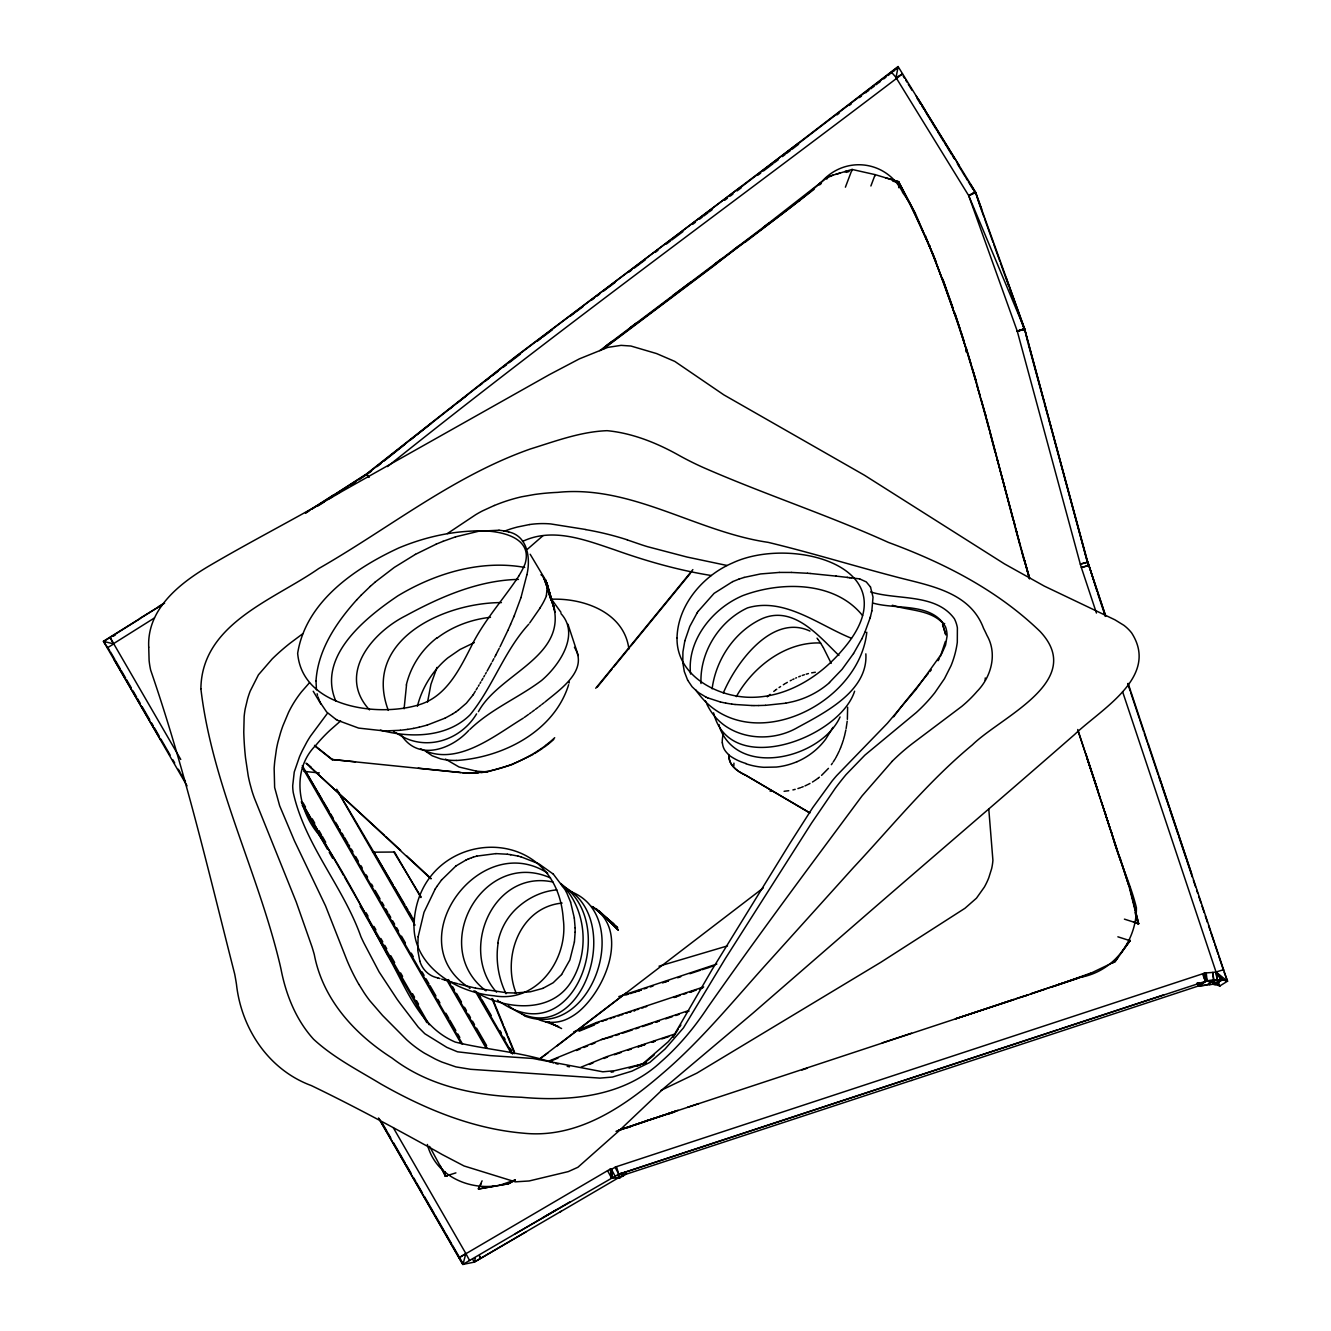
<?xml version="1.0" encoding="UTF-8"?>
<svg xmlns="http://www.w3.org/2000/svg" width="1331" height="1331" viewBox="0 0 1331 1331"><rect width="100%" height="100%" fill="white"/><g stroke="black" fill="none" stroke-linecap="round" stroke-linejoin="round"><path stroke-width="1.5" d="M575.142 932.166L575.108 927.857M866.797 632.208C858.994 706.511 743.996 760.716 695.714 689.857M733.814 765.941L733.947 763.145M852.09 170.618L852.106 169.453L875.166 174.644L898.608 181.715L915.246 213.093L936.358 262.357M911.585 1080.406L626.152 1174.208L619.88 1177.769L611.345 1177.619L611.445 1169.333L615.737 1166.904L1203.324 973.577L1205.32 981.33L1198.199 986.105L1197.185 983.343M560.301 1211.842L618.998 1177.486L619.031 1174.441M619.647 1174.624L619.996 1177.769L611.345 1177.619L611.445 1169.333L610.363 1169.034L459.095 1257.712L465.867 1253.536L393.277 1127.64M575.142 932.149L574.41 941.999M316.013 680.856L316.445 689.774M875.133 175.792L875.166 174.627L870.89 185.991M985.206 680.274L985.273 677.961M741.683 186.656L898.092 66.55L895.846 69.528M316.013 680.856C317.976 649.678 336.46 622.359 356.775 599.782M974.774 377.987L966.456 349.986C947.905 292.753 928.506 235.288 898.558 182.829L898.608 181.681L885.414 177.722M965.907 351.75L966.14 347.641L975.823 379.984M915.162 214.191L898.608 181.715L898.741 187.688M847.365 719.339L847.631 707.21M929.837 246.684L929.936 245.636M427.567 702.053L430.928 684.35L437.001 667.413M847.198 721.186L846.117 728.589M418.117 936.791L417.768 950.267L419.797 961.032M712.118 688.809C715.945 659.178 735.061 630.844 762.563 618.449C793.825 605.405 818.898 636.151 838.913 655.468M418.134 936.791L423.99 912.334L435.17 889.075M942.647 280.126L925.344 235.537M574.393 941.999L569.851 959.967L561.615 974.525M978.485 201.796L975.606 192.246L927.757 114.649M498.127 943.113C495.448 960.25 498.46 978.152 506.013 993.741M954.71 314.016L942.781 279.244M526.893 574.726C530.753 558.654 527.841 535.96 508.592 531.901M526.893 574.726L520.97 597.602M854.602 691.205C839.695 737.823 730.004 779.151 713.566 712.817M871.838 610.912L873.02 597.137L870.491 586.988M965.973 348.373L954.859 313.218M845.851 729.97L844.619 735.427M871.838 610.896L870.457 616.702M569.269 681.954L569.036 683.069M945.376 641.475L940.268 656.732M406.521 684.949L404.092 708.774M684.833 640.843L682.919 651.94L682.786 662.489M417.402 706.279C421.711 688.976 431.211 673.004 444.321 660.925A81.64 78.862 -39.9 0 1 447.765 657.93L459.96 649.511L474.285 642.574M684.833 640.86L689.791 626.435L697.061 612.992M568.636 684.716C554.062 731.601 502.669 757.605 456.3 760.5M475.35 1258.144L474.302 1262.121L462.955 1264.417L379.285 1118.972M844.503 735.893L843.505 739.487M970.399 184.127L975.59 192.612L1024.587 328.674L1027.748 342.167M462.955 1264.417L465.867 1253.536L469.577 1260.54M870.457 616.702L870.091 617.983M870.091 617.967L864.851 632.341M843.222 740.385L842.207 743.497M546.359 595.556L547.457 585.191L542.632 576.207M520.97 597.602L514.415 615.321M841.891 744.378L840.726 747.44M723.315 693.002C736.043 662.572 772.296 613.258 809.98 631.094M845.401 187.189L852.106 169.453L835.885 174.294M840.077 716.943C821.31 758.254 738.622 778.718 719.655 727.541M514.415 615.305L513.783 616.835M840.56 747.872L839.645 750.035M513.783 616.835L510.555 624.422M1029.395 578.802L1024.437 560.318L1029.662 578.236M864.851 632.325L861.756 638.98M510.555 624.422L507.86 630.461M839.279 750.9L837.033 755.526M507.86 630.461L499.974 646.883M482.088 1180.83L478.262 1188.982L481.09 1183.891M861.756 638.98L853.537 653.554M832.873 727.408L832.441 728.273M1128.971 941.915L1129.503 940.851M1129.57 941.25L1130.102 940.202M499.225 648.347L495.814 655.002M736.326 696.629C752.83 666.964 785.54 641.592 820.611 642.989M495.798 655.002L494.65 657.198M832.208 728.723L825.669 739.187A70.859 69.395 -17.2 0 1 824.139 741.134L823.523 741.916A69.295 67.864 -17.1 0 1 797.053 761.698M493.868 658.662L492.304 661.607M1087.86 563.728L1024.587 328.674M491.505 663.071L487.096 671.09M836.583 756.357L835.685 757.988M1096.894 591.047L1087.826 561.915M475.3 691.255L473.237 694.699M486.264 672.538L485.449 674.002M484.617 675.433L483.802 676.897M482.953 678.328L481.706 680.507M480.857 681.938L480.025 683.385M835.202 758.803L833.223 761.981M479.16 684.816L478.311 686.264M477.463 687.678L476.165 689.841M678.261 1029.029L673.153 1037.282M540.22 607.818L529.705 622.941M518.84 576.007C503.168 599.749 483.619 620.945 471.107 646.716C459.262 669.876 446.035 696.745 419.032 704.765C377.255 717.609 302.237 707.077 297.662 653.321C305.781 601.778 354.728 568.304 398.934 547.89C422.21 538.157 447.149 532.117 472.389 531.052C493.036 529.422 534.014 534.197 525.063 563.845A72.323 68.896 -32.8 0 1 518.757 575.957M435.17 889.091L436.834 886.496M853.52 653.538L842.09 669.327L829.463 682.47M697.061 612.992L698.159 611.312M473.237 694.699L466.382 703.184L458.097 710.321M679.575 1027L680.906 1025.003M436.834 886.496L441.509 880.024M698.176 611.328L714.082 593.36L732.732 581.58M832.441 763.162L831.359 764.676M1115.245 961.265L1117.724 957.721M1121.65 952.231L1123.264 949.901M1124.396 948.354L1130.069 940.701L1114.879 961.964L1111.452 963.278M893.667 716.793L900.621 707.543A336.477 325.879 31.6 0 1 904.93 702.103L923.847 678.793A325.38 314.748 29.2 0 1 928.289 673.436M528.773 624.189C504.133 651.075 492.919 686.796 470.142 714.764C446.917 737.84 410.148 738.156 380.35 730.137M441.509 880.024L455.967 865.949M327.11 713.732L310.472 736.159A117.843 113.335 -47.6 0 0 306.829 742.099L302.486 750.318A162.232 156.625 -48.2 0 0 299.542 756.657L294.251 771.997L292.704 785.706A50.462 48.232 -47.9 0 0 293.236 792.511C304.899 845.118 343.132 886.413 360.967 936.824A326.91 320.871 -36.9 0 0 363.945 943.113L379.102 971.913L397.054 999.182A253.905 248.764 -46.7 0 0 401.197 1004.805L418.3 1027.199L424.839 1033.754L446.8 1047.347L457.498 1051.806L490.29 1055.599L532.799 1058.461L602.827 1071.804L614.639 1070.706L642.59 1063.968L668.195 1041.774L674.384 1034.52L712.035 969.683L789.749 843.604L812.675 807.717L832.091 781.031A185.109 182.347 28.3 0 1 836.65 775.64L887.378 723.299L916.044 689.375L941.816 653.504L945.559 645.102L947.073 636.085A28.134 27.352 -1.7 0 0 945.576 626.968C931.983 602.361 897.144 609.748 873.519 603.242M561.615 974.542L553.18 982.744L542.898 988.351M595.722 688.26L692.869 569.601M597.336 687.046L612.31 668.711M613.558 667.197L629.663 647.482M630.894 645.968L690.506 573.195M478.428 711.652C499.241 673.236 568.154 656.849 553.064 604.207L543.647 577.288L553.879 606.836L545.377 579.667L554.545 609.515L546.675 582.329L555.027 612.227M476.581 713.865C460.376 740.901 424.656 752.032 397.67 733.78M929.787 671.673L931.284 669.892M828.448 768.37L821.543 775.391M1127.44 943.596L1129.886 940.917M356.775 599.799L361.35 594.99M309.491 682.72L301.471 691.887A106.696 102.254 -45.6 0 0 288.528 712.418L282.887 725.844A168.139 162.016 -45.6 0 0 280.558 732.732L277.946 742.066A126.528 121.47 -45.9 0 0 276.449 749.137L274.768 761.082A204.392 197.57 -44.4 0 0 274.153 768.303L274.635 787.47L279.66 805.804L294.467 840.893L325.529 905.879L346.958 960.283A217.485 212.128 -51 0 0 358.871 984.424M892.086 761.415L862.022 795.955L807.135 869.908C773.461 915.495 740.053 961.265 707.543 1007.683C694.25 1027.831 678.893 1046.183 660.708 1062.088C623.39 1096.777 569.934 1101.669 521.419 1097.26C475.866 1095.696 428.948 1086.479 392.079 1058.078C354.595 1034.12 322.834 999.514 314.282 954.527A342.117 317.294 -60.6 0 0 312.003 946.857L296.214 901.952L254.421 798.217A142.267 136.311 -44.9 0 1 251.942 790.897L249.895 783.427A168.638 161.883 -43.9 0 1 248.215 775.857L245.536 757.938A322.202 312.585 -36.4 0 1 243.773 732.117L244.155 716.577A88.428 84.252 -44.8 0 1 245.203 708.857L247.633 698.692A104.617 99.825 -44.6 0 1 250.145 691.222L258.43 674.834L272.239 658.878A215.822 207.786 -48.1 0 1 290.091 643.206L302.753 633.739M361.35 594.99L370.301 586.372M370.317 586.372L375.275 581.996M527.592 549.087L543.015 535.678M767.288 696.812L770.117 694.366M375.275 581.98L394.342 567.372L415.455 554.345M340.636 720.92L330.238 730.054A150.636 145.295 -50 0 0 315.963 745.144C291.223 769.701 297.595 809.398 318.442 834.138C344.646 872.271 365.06 913.898 387.055 954.493C405.972 986.254 418.466 1026.5 455.285 1042.073C487.762 1050.092 521.719 1051.972 553.546 1062.87M469.86 729.471C490.906 709.09 518.358 697.91 541.517 680.524C559.153 665.567 580.366 634.538 560.933 613.574M468.811 730.336C451.691 749.237 418.6 761.482 401.579 735.444M763.445 227.252L828.531 176.491L840.31 172.98M826.717 177.955L832.94 175.176M826.734 179.103L828.531 176.491M312.286 508.891L366.474 473.952L515.746 356.458L741.201 186.606M359.021 479.776L371.499 471.141M819.497 183.778L821.31 182.33M814.106 189.301L745.377 242.059M819.513 184.942L821.327 183.478M377.122 466.615L381.298 463.255M387.521 466.565C555.909 331.502 730.852 204.591 902.451 73.937L896.029 77.581L968.718 195.657L1024.454 328.724L1017.25 331.136L1080.273 564.028L1087.76 562.148L1105.645 616.203M384.077 461.008L404.657 444.554M410.364 439.995L415.239 436.119M416.869 434.821L431.46 423.258M819.38 777.188L818.266 778.069M449.329 409.183L452.607 406.621M544.978 702.019C560.401 689.175 588.801 670.258 574.443 647.315M642.873 1064.268L654.153 1055.017M457.515 402.777L465.734 396.339M543.98 702.785L542 704.332M479.609 385.541L482.404 383.378M485.233 381.182L489.475 377.904M891.404 72.14L898.109 66.949L896.029 77.414L891.404 72.14L799.498 142.766M492.32 375.708L498.044 371.282M859.46 97.596L861.506 96.032M865.649 92.837L866.714 92.022M867.762 91.207L868.827 90.392M870.94 88.761L871.988 87.946M873.053 87.131L874.101 86.315M876.214 84.685L877.279 83.87M878.327 83.054L880.44 81.424M883.751 78.878L885.947 77.181M888.143 75.484L889.241 74.636M890.356 73.787L892.552 72.074M893.65 71.225L894.748 70.377M503.634 366.957L506.429 364.827M509.207 362.681L520.338 354.146M837.016 114.849L839.062 113.285M849.261 105.448L851.308 103.885M541.002 705.114L538.988 706.645M773.76 691.438L775.241 690.307M556.724 1046.166L763.195 888.027M798.567 143.066L516.295 356.458L366.691 474.202L333.665 495.215M798.6 144.264L791.862 149.405M625.62 993.242L538.922 1059.493L548.056 1052.788M537.059 341.385L541.235 338.207M542.632 337.142L552.382 329.739M774.326 162.731L778.385 159.653M782.428 156.576L785.124 154.529M786.471 153.498L790.514 150.42M757.905 175.176L760.683 173.08M763.462 170.984L772.978 163.763M599.782 350.635L721.119 259.229M769.484 222.676L733.231 250.095M537.99 707.41L535.478 709.307M570.5 316.029L574.659 312.885M576.057 311.837L583.011 306.596M737.091 190.899L741.267 187.754M739.271 245.52L715.046 263.804M605.888 346.01L611.961 341.418M603.076 349.238L715.146 264.869C750.019 236.469 787.985 211.812 821.593 181.914C844.886 155.328 886.612 160.252 902.684 192.346M437.217 637.998C452.607 626.335 471.34 619.397 490.49 617.301M591.347 300.324L594.125 298.227M596.904 296.131L599.682 294.051M709.29 211.845L712.068 209.749M724.596 200.332L727.375 198.236M730.153 196.139L732.932 194.043M672.654 295.665L690.822 282.006M630.195 327.659L636.268 323.084M602.577 349.171L744.611 242.259M608.001 287.795L614.955 282.571M628.814 272.173L631.593 270.093M634.371 268.013L645.485 259.678M655.201 252.408L657.98 250.328M666.299 244.089L670.458 240.978M671.839 239.946L682.919 231.627M692.619 224.357L695.381 222.294M603.841 290.923L606.62 288.827M699.54 219.166L702.319 217.086M703.716 216.038L707.892 212.893M545.66 745.51C523.749 761.565 497.162 772.546 469.776 773.111M544.529 746.957L546.109 745.776A97.379 95.765 -49 0 0 553.763 739.404M817.9 778.352L814.822 780.515M534.463 710.055L531.934 711.935M775.624 690.024L776.755 689.192M530.919 712.684L529.389 713.799M458.097 710.321L456.034 711.769M528.374 714.531L524.264 717.459M455.967 865.949L465.95 860.059M523.233 718.191C493.718 736.176 455.984 767.771 420.513 748.688M542.915 748.122L534.596 753.562M779.051 687.578L780.598 686.53M456.051 711.769L452.507 714.065M447.349 533.581L475.649 514.731A112.553 108.244 -32.3 0 1 482.488 510.904L494.35 505.464M1197.334 982.777L1198.199 986.105L1207.101 980.797L1213.573 980.315L1212.707 972.429L1204.655 973.028L1206.951 980.315M1122.582 691.654L1216.035 971.996L1220.743 979.466L1213.939 980.298L1206.585 985.09L1213.34 984.208M305.415 512.901L333.416 494.999M305.697 513.101L308.992 511.004M814.04 781.031L812.442 782.029M317.843 506.046L324.415 501.837M329.356 498.692L332.634 496.579M335.928 494.483L339.222 492.387M1211.476 981.563L1213.223 984.275L1220.743 979.466M344.18 489.226L347.474 487.129M350.768 485.033L355.71 481.889M1212.042 981.712L1214.122 984.524L1222.607 979.649L1216.035 971.996L1212.707 972.429L1213.939 980.298M615.072 1167.287L618.782 1174.258L1057.862 1029.745M1222.607 979.649L1214.122 984.524M158.505 606.637L162.598 604.058M164.611 603.159L140.121 618.233M158.422 607.069L103.419 641.276L160.618 739.803M159.587 607.086L161.633 605.788M139.855 618.799L103.718 641.475L104.866 643.455M154.446 617.95L113.501 643.688L110.09 637.499L180.75 759.452M113.218 636.268L115.381 634.904M611.578 1177.403L612.593 1177.702L515.297 1233.77M783.343 684.766L784.541 684.018M1214.155 981.513L1219.762 986.005L1227.448 981.23L1159.234 777.088M107.395 647.798L113.817 643.888L103.718 641.475M452.523 714.065L445.153 718.108M785.34 683.535L787.353 682.37M569.685 1202.009L462.772 1264.45L378.52 1117.973M542.998 1217.549L556.657 1209.563M474.135 1262.154L561.233 1211.227M526.128 1231.824L474.302 1262.121L472.888 1259.658M532.866 754.577L511.52 764.809L488.843 771.414M612.243 1177.918L618.998 1174.058M415.455 554.345L436.219 544.146M515.064 1180.048L508.276 1183.758L478.694 1188.966L508.692 1183.741L515.363 1180.048M809.997 783.443L807.917 784.525M790.231 680.79L791.479 680.141M616.469 1166.655L618.782 1174.258L1207.217 980.731L1206.269 981.23L1205.32 981.33L1203.657 973.543L1204.655 973.028L1207.101 980.797L1206.235 972.911M1197.85 982.727L1199.115 985.988L1206.701 985.007M1199.115 985.988L1206.235 985.106M792.727 679.509L793.991 678.91M445.153 718.108L427.218 725.079M522.467 541.467C552.631 527.026 585.274 539.953 614.623 549.803C646.117 561.05 678.278 570.25 711.353 575.524M1119.837 857.014L1129.104 886.429L1087.194 758.886M807.068 784.941L804.939 785.939M1090.571 973.177L1052.472 986.72M465.95 860.059L467.614 859.31M660.808 1090.488L696.895 1073.119L880.656 962.396L964.975 908.274L976.472 898.175L984.341 887.095A76.532 75.95 34.5 0 0 988.767 877.811L991.628 868.677A56.501 55.985 35.3 0 0 992.909 860.308L988.75 808.666M795.688 678.111L796.537 677.729M975.59 192.612L968.718 195.69L1017.25 331.136L1024.62 329.273L1087.76 562.148L1080.339 564.228L1081.321 567.472L1088.741 565.392L1081.388 567.672L1096.445 613.042M514.931 1179.998L500.107 1185.156M732.749 581.597L738.988 579.085M945.609 634.405L942.614 624.405L944.677 623.507M436.202 544.146L443.073 541.318M467.614 859.31L469.294 858.595M797.036 761.681L796.121 762.064A70.526 69.062 -17.1 0 1 776.339 767.055L763.911 767.305A70.992 69.511 -17.1 0 1 758.47 766.739L757.489 766.589A70.659 69.195 -17.1 0 1 746.891 764.077L745.942 763.761M617.451 1130.801L624.672 1128.239M573.711 1031.858L596.371 1022.591L703.666 986.937M578.436 1030.71L598.867 1022.474M579.384 1031.109L594.408 1024.953M549.553 1060.807L601.496 1039.561L688.393 1010.662M550.585 1061.123L557.988 1058.095M576.489 1050.525L580.183 1049.011M583.876 1047.497L587.587 1045.983M591.28 1044.486L594.99 1042.972M581.165 1067.129L606.67 1056.698L674.834 1034.004M589.383 1064.451L593.01 1062.97M603.908 1058.511L607.552 1057.014L606.67 1056.698M798.7 676.83L800.43 676.131M803.209 786.671L801.462 787.353M469.294 858.595L471.573 857.73M443.073 541.318L455.501 536.875M542.898 988.367L530.47 991.761L515.247 992.993M503.9 531.302L510.688 528.939A145.245 140.371 -34.2 0 1 517.626 526.976L529.389 524.564M616.02 1131.367L675.649 1111.252M802.194 675.483L804.406 674.734M471.573 857.73L473.304 857.147M800.58 787.669L797.901 788.568M738.988 579.101L744.096 577.438M1080.972 977.204C1113.881 971.197 1136.741 940.551 1136.391 907.709C1130.102 881.671 1117.541 857.347 1111.219 831.143M1057.962 984.873L1087.194 974.974L1114.945 961.631M1020.86 329.922L1021.759 329.622M1022.657 329.323L1023.556 329.023M643.156 1121.85L644.071 1121.551M644.986 1121.234L646.799 1120.818M639.179 1123.248L642.207 1122.366M645.884 1121.135L618.965 1130.036L639.462 1123.297M627.334 1127.756L630.961 1126.542M1061.506 983.476L1031.658 993.641M1056.132 985.506L1085.264 975.723M633.772 1125.194L646.517 1120.935M1039.561 990.83L1043.221 989.598M1054.302 986.105L1056.897 985.306M618.815 996.586L716.843 964.043M625.753 995.022L628.798 994.007M630.528 993.592L634.904 991.961M644.054 988.916L647.116 987.901M634.072 992.41L641.176 990.048M602.061 1021.409L603.658 1020.877M605.239 1020.345L606.836 1019.812M610.031 1018.747L611.628 1018.215M613.225 1017.683L614.822 1017.15M618.017 1016.085L619.597 1015.553M621.194 1015.021L622.792 1014.488M625.986 1013.423L627.583 1012.891M637.15 1009.697L638.747 1009.164M641.941 1008.083L643.538 1007.567M645.136 1007.018L646.733 1006.502M612.376 1036.599L601.496 1039.561M615.704 1035.485L619.031 1034.387M622.359 1033.272L632.358 1029.944M635.686 1028.83L639.03 1027.715M642.357 1026.617L652.356 1023.273M614.34 1054.751L621.128 1052.488M627.933 1050.209L631.327 1049.094M629.114 1068.227L646.334 1062.487M636.8 1066.231L640.244 1065.099M646.833 1120.619L647.748 1120.303M646.533 1120.769L647.715 1120.519M650.144 1119.72L664.718 1114.879M1024.071 996.17L1028.497 994.773M1030.427 993.874L1037.747 991.445M1043.437 989.598L1052.605 986.537M1026.867 995.272L1045.151 989.166M1050.641 987.336L1054.152 986.221M650.327 986.986L653.222 985.872M662.522 982.943L668.495 980.814L665.433 981.812M677.662 977.769L680.723 976.771M689.891 973.726L700.588 970.183M702.119 969.683L709.124 967.504M709.756 967.155L712.817 966.14M680.291 995.372L673.902 997.485L677.096 996.437M683.485 994.324L686.68 993.259M696.279 990.081L689.874 992.194L693.085 991.146M699.474 989.033L702.668 987.968M665.683 1018.847L672.355 1016.634M675.699 1015.536L679.026 1014.422M661.923 1038.895L668.728 1036.633M648.646 1120.203L656 1117.774M659.677 1116.559L1023.922 996.287M687.511 1107.309L698.808 1103.565M955.542 1018.731L1014.155 999.331M1025.136 995.704L1015.803 998.732M1077.195 978.485L1058.195 984.707M667.264 1114.43L674.534 1112.017M955.508 1018.88L1014.056 999.514M1020.278 997.418L1026.667 995.388M1025.036 995.887L1027.582 995.072M685.698 1012.226L689.042 1011.111M666.764 1114.064L670.458 1112.849M670.724 1112.699L678.078 1110.27M882.253 1042.872L911.519 1033.205M1001.311 1003.674L1012.691 999.93M646.001 1120.918L676.198 1111.052M801.894 1069.991L807.351 1068.177M1059.726 1029.129L1163.843 994.856M911.352 1080.506L1198.299 986.021M1129.437 886.263L1138.704 923.664L1133.596 922.267M473.287 857.147L476.781 856.099M455.485 536.875L478.644 531.252L499.025 530.237M429.58 1146.39L445.652 1176.072L442.574 1169.982M445.053 1176.255L455.917 1172.877M1224.137 972.262L1227.581 981.163L1222.274 979.616L1227.448 981.23L1216.035 971.996L1217.2 979.899L1215.952 972.046L1223.588 969.683M844.736 171.666L846.2 171.217M846.2 172.381L849.145 171.499M727.541 945.875L659.028 966.19M427.234 725.079L419.165 727.208M1024.537 328.99L1017.25 331.136L1024.155 329.389M744.096 577.421L760.533 573.944L779.3 572.43M806.187 674.185L808.449 673.569M476.781 856.099L495.897 853.62M795.189 789.35L792.91 789.915M1023.705 329.506L1017.716 331.036M419.165 727.208L413.459 728.406M811.644 672.837L815.337 672.255M413.459 728.423L407.719 729.371M785.806 703.184L793.126 701.603A85.068 82.722 -15.5 0 0 829.562 682.587M487.878 771.597L481.09 772.662M611.179 1072.187L613.524 1071.771M785.806 703.184L765.525 705.33M788.751 790.714L784.092 791.296M562.098 903.083C519.656 907.126 501.637 957.638 516.245 993.508M407.719 729.371L400.315 730.286M496.08 1185.854C466.682 1189.881 435.054 1174.707 427.367 1144.46M400.315 730.286L384.626 730.969M478.178 772.962L463.887 772.862M556.824 889.907C542.998 890.988 529.854 897.077 519.34 905.978A61.143 59.729 -59.7 0 0 497.794 943.063M1206.784 980.764L1222.723 979.583M501.421 602.594C444.304 602.56 361.916 639.828 388.303 710.371M765.525 705.33L758.737 705.53M779.284 572.43L791.396 572.446M421.012 896.778L393.876 852.04M393.477 852.04L372.564 852.189M758.737 705.546L753.995 705.563M447.133 1176.238L445.785 1176.255L442.391 1169.4M550.685 599.266C583.144 597.702 624.272 612.193 628.881 648.996M618.782 1174.258L626.252 1174.208L625.553 1171.896M495.897 853.604L507.311 854.236M515.247 993.009L506.712 992.76M488.111 771.73L487.346 771.73A99.526 97.546 -48.8 0 1 476.149 771.098M753.995 705.563L751.948 705.53M384.642 730.969L358.621 728.09L337.425 720.271M751.965 705.546L735.061 704.498M469.377 773.328L462.905 772.762M791.396 572.43L807.518 573.278M518.425 579.401C478.461 580.216 440.345 596.887 405.739 615.737C372.064 632.624 336.776 674.318 369.486 709.872M506.712 992.76L475.516 988.134M807.518 573.262L810.196 573.478M810.196 573.478L836.317 576.14M499.025 530.237L503.85 530.836M771.88 791.28L770.017 791.08M319.357 772.928L303.984 771.381M315.48 746.508L331.818 759.469L355.46 761.814M331.818 759.469L460.576 772.612M418.184 768.17L458.646 772.279M463.504 772.995L458.995 772.23M851.075 577.854L849.045 577.621M851.075 577.837L859.643 578.885M849.71 577.687L847.032 577.388M835.652 576.057L847.697 577.454M735.061 704.498L731.701 704.082M507.311 854.236L510.888 854.718M475.949 771.065L459.062 767.005L445.486 759.103M731.701 704.082L725.711 703.117M510.272 854.618L517.959 856.066M567.056 890.306C635.752 911.103 593.543 1041.408 525.329 1016.218M870.607 591.962C898.109 600.331 935.743 593.227 954.377 618.732A32.726 31.811 -1.3 0 1 957.388 627.849L957.305 642.291A99.226 96.547 -7.4 0 1 951.049 665.65L944.478 678.677L934.778 692.785A165.327 160.402 -12.5 0 1 916.31 712.518L864.9 755.126L846 774.675A347.857 338.357 39.5 0 0 835.286 788.285L811.527 823.124L725.412 958.436L683.419 1027.931L665.101 1048.961L649.877 1062.371L631.842 1071.172L612.476 1077.045L599.998 1078.11L470.525 1069.292L455.901 1066.896L441.959 1062.071A161.583 157.125 -55.4 0 1 435.204 1059.01L424.389 1053.137A123.633 120.023 -58.5 0 1 406.77 1039.86L382.563 1015.47L369.768 1000.662A150.453 146.027 -54.9 0 1 364.078 992.71L358.904 984.408M585.873 529.522L550.701 523.932A91.54 88.096 -32.2 0 0 529.389 524.564M503.85 530.836L508.592 531.918M725.711 703.117L720.42 701.986M727.025 565.475L686.962 557.024L647.615 546.708A229.88 217.502 -16.3 0 1 640.81 544.545L627.317 539.92M537.408 1018.964C547.257 1023.905 559.319 1023.289 568.953 1018.115A55.686 54.321 -61.3 0 0 578.652 1011.726C605.904 988.866 630.145 929.703 591.713 906.378M567.189 1066.331L569.485 1066.83M475.516 988.151L459.079 984.108M892.352 605.239C909.472 610.912 930.951 609.482 943.662 624.089M524.713 567.422C480.957 559.536 435.42 573.212 397.952 595.789C365.409 617.717 316.845 656.582 335.778 700.988M517.942 856.066L520.854 856.798M859.643 578.885L866.298 581.93L870.491 587.004M720.437 702.003L707.659 697.843M520.854 856.781L538.689 863.719L553.297 874.101M457.914 983.792L453.838 982.661M555.809 1063.519L558.072 1064.135M1213.223 984.275L1215.752 984.591M452.69 982.345L451.508 981.995M305.93 763.195L384.642 835.452M450.36 981.679L448.614 981.163M447.466 980.831L445.153 980.132M892.702 181.066L898.558 182.829M445.17 980.132L441.692 979.084M508.991 1047.747L510.538 1048.795M552.947 882.02C493.235 869.11 458.463 949.702 496.546 992.177M439.979 978.551L437.666 977.836M437.683 977.836C429.048 976.239 422.16 969.367 419.781 961.032M1124.412 919.139L1138.704 923.664M1117.874 936.808L1130.069 940.701M1219.878 985.938L1215.037 984.458L1212.608 981.679M103.419 641.276L109.674 650.526M545.294 1021.659L558.038 1026.401M707.659 697.843L705.829 697.011M550.502 877.944C483.586 847.98 427.75 946.757 485.998 990.846M596.371 1022.591L597.27 1023.007M558.721 1026.867L548.771 1022.208L561.582 1028.547M705.846 697.011L697.843 692.203M397.071 733.448L395.856 732.765M337.442 720.287L336.044 719.472M476.199 992.327C505.148 1009.713 551.566 1014.255 571.498 981.263C589.949 951.299 586.405 908.408 560.9 883.501M562.397 886.163C629.447 918.124 578.453 1060.108 508.359 1005.637M739.237 771.631L740.003 772.113A52.208 51.976 -17.7 0 0 744.695 774.642L809.947 812.892M808.649 812.309L744.695 774.642M475.716 992.044L473.786 990.88M547.673 873.203C480.491 829.23 398.618 939.736 467.713 986.787M394.675 732.05L393.494 731.335M524.93 1015.986L523.349 1014.971M336.044 719.472L326.661 712.018L319.956 702.119M851.491 638.298C818.715 625.121 784.292 596.887 747.506 607.901C719.256 620.978 699.624 652.273 701.004 683.502M499.757 1001.594C574.044 1053.952 620.995 923.265 560.883 884.067M739.387 771.88L737.723 770.599M498.426 1000.712L497.544 1000.13M470.009 988.417L469.078 987.768M738.622 771.381L736.991 770.067M522.567 1014.438L521.436 1013.606M697.843 692.22L692.07 686.729L687.645 680.174M736.276 769.501L737.141 770.316M314.515 745.343L332.65 759.735M613.741 923.731L593.277 907.143L617.534 927.674M736.426 769.751L734.263 767.721M540.968 574.709L542.1 575.691M306.796 763.462L311.071 767.105M617.534 927.474L596.288 908.907L617.601 928.572M735.744 769.185L733.631 767.089M425.853 751.416L432.242 755.808L440.628 758.87A65.136 62.657 -40.1 0 0 456.3 760.417M728.639 754.561L727.924 753.895A20.398 20.048 -22.1 0 1 724.28 749.303L723.864 748.421A15.706 15.423 -22.8 0 1 723.149 746.608L722.883 745.659A17.22 16.92 -22.6 0 1 722.517 743.746L722.417 742.781M310.206 766.856L430.628 878.61M386.106 836.8L400.631 850.293M406.454 855.7L431.277 878.726M616.552 927.408L599.1 910.97L617.933 929.887M553.297 874.101L565.575 890.389M601.645 913.365L618.333 930.219M733.032 766.423L733.797 767.338M732.416 765.674L733.198 766.689M817.034 638.165L817.949 639.346M368.853 477.014L366.691 474.202L368.487 477.263M731.85 764.926L732.566 765.941M818.249 639.745L820.528 643.023M1216.035 971.996L1221.658 979.732M550.036 597.186L560.983 612.36M731.335 764.16L732 765.175M820.794 643.455L823.14 647.282M918.54 99.343L921.285 103.735M898.092 66.55L918.989 100.474M919.904 101.938L921.435 104.367M916.26 96.082L917.774 98.527M919.072 101.555L919.987 103.019M920.303 103.502L921.734 104.85M903.15 76L904.415 78.047M905.696 80.093L906.977 82.139M908.241 84.186L912.068 90.325M917.192 98.527L918.473 100.574M921.584 104.234L922.034 105.349M922.2 105.199L922.649 106.314M921.817 105.948L922.433 106.929M922.499 105.698L923.248 107.295M923.032 107.911L923.947 109.375M545.876 580.549L530.171 554.245M923.415 107.162L923.847 108.277M924.013 108.144L924.612 109.125M924.147 108.759L958.986 165.144M924.746 109.741L925.145 111.338M929.337 118.176L926.958 114.283M929.936 119.141L930.519 120.106M931.118 121.071L931.717 122.036M932.299 123.001L934.661 126.861M935.26 127.826L935.859 128.791M936.442 129.756L937.041 130.721M937.623 131.686L943.912 141.918M944.694 143.199L946.274 145.761M947.056 147.042L951.781 154.729M925.361 110.723L926.858 113.168M952.563 156.01L954.144 158.589M957.288 163.73L961.232 170.152M962.014 171.433L965.175 176.59M965.973 177.888L967.554 180.45M968.336 181.748L973.077 189.484M973.876 190.782L975.457 193.361M925.744 112.32L926.659 113.801M313.218 691.255L320.954 704.099M731.501 764.427L730.869 763.395A15.523 15.473 -28.7 0 1 729.305 759.402M484.002 1003.241L481.839 999.581M484.401 1003.923L486.381 1007.268M486.78 1007.933L487.961 1009.946M488.361 1010.612L491.206 1015.47M479.177 995.089L480.94 998.084M336.71 789.25L393.211 884.965M394.492 887.145L404.874 904.747M405.922 906.494L408.001 910.021M409.033 911.785L411.778 916.443M412.444 917.558L414.423 920.919M321.852 798.983L302.27 765.658M323.1 801.112L329.389 811.81M330.654 813.94L333.183 818.232M335.695 822.508L338.224 826.801M339.488 828.947L340.32 830.378M342.017 833.239L343.697 836.118M344.546 837.548L347.907 843.288M348.755 844.719L349.604 846.15M351.301 849.028L352.981 851.907M500.023 1030.66L501.288 1032.839M503.8 1037.198L505.065 1039.378M510.938 1049.477L511.736 1050.858M476.614 991.944L512.618 1054.002M394.508 852.023L420.929 897.56M475.184 991.079L511.287 1053.32M862.588 615.621C834.953 581.031 781.047 581.131 742.598 595.689A90.109 88.062 -15.7 0 0 728.24 603.459C705.28 618.649 687.295 645.651 690.589 674.068M468.479 1014.189L470.492 1017.666M472.505 1021.143L474.518 1024.62M476.531 1028.114L486.614 1045.567M448.48 979.583L450.477 983.027M452.473 986.487L454.47 989.931M456.466 993.392L461.474 1002.043M464.469 1007.251L466.482 1010.711M373.861 852.189L413.575 920.902M447.698 979.949L487.063 1048.079M338.007 791.845L415.022 925.128M447.349 981.063L485.865 1047.747M110.54 652.024L114.899 659.544M115.78 661.091L120.223 668.761M121.121 670.308L125.646 678.111M126.561 679.692L131.12 687.595M132.967 690.789L136.66 697.161M137.592 698.775L140.387 703.6M142.234 706.811L149.704 719.722M151.584 722.966L153.448 726.194M154.379 727.807L159.038 735.877M160.901 739.088L170.152 755.093M172.88 759.818L174.71 762.979M178.321 769.235L180.118 772.346M181.016 773.91L185.442 781.563M113.784 659.144L187.039 785.839M355.627 856.482L358.272 861.09M360.917 865.682L362.248 867.978M366.225 874.9L367.556 877.196M371.532 884.133L372.863 886.429M375.159 890.439L380.017 898.858M381.964 902.235L383.91 905.612M385.857 908.99L387.787 912.367M388.768 914.064L390.715 917.442M392.662 920.836L394.625 924.23M396.571 927.624L398.535 931.018M401.463 936.109L405.389 942.914M411.262 953.146L413.226 956.556M422.093 971.946L424.073 975.373M426.036 978.801L428.998 983.942M429.996 985.672L435.936 995.987M437.916 999.431L439.895 1002.875M445.868 1013.224L448.846 1018.415M449.845 1020.145L455.818 1030.543M457.814 1034.004L459.811 1037.481M322.185 800.197L318.042 792.977M462.539 1044.07L305.747 771.564M461.275 1043.72L302.27 767.322M452.59 1245.467L462.356 1262.454M303.002 802.693L305.514 807.085M312.219 818.798L314.748 823.19M318.958 830.544L321.486 834.953M322.335 836.417L325.696 842.307M366.075 912.733L368.038 916.144M373.928 926.426L375.891 929.853M380.816 938.438L382.796 941.882M384.759 945.326L386.739 948.77M390.698 955.658L394.658 962.563M400.598 972.944L402.594 976.405M412.543 993.758L414.54 997.252M416.536 1000.729L418.533 1004.206M343.631 875.515L301.322 801.695L310.572 817.833M344.479 877.013L429.181 1024.754M327.542 849.411L302.154 805.089M329.256 852.372L332.65 858.312M360.069 906.145L426.802 1022.591M382.113 1122.832L386.888 1131.167M387.853 1132.831L390.732 1137.822M393.593 1142.83L405.123 1162.895M406.088 1164.575L410.913 1172.944M413.808 1177.985L415.721 1181.346M416.686 1183.026L422.493 1193.108M424.423 1196.469L434.106 1213.323M435.071 1215.02L444.787 1231.924M445.769 1233.604L451.608 1243.77M313.933 823.723L317.31 829.612M823.39 647.715L831.21 663.354M909.838 203.344L933.181 254.421L959.668 327.942M618.066 1175.789L618.998 1177.486L618.699 1174.857L618.998 1177.486M607.552 1170.681L611.345 1177.619L610.38 1169.034L611.345 1177.619M550.285 597.935L553.064 604.207L548.738 593.327M625.121 1172.079L626.252 1174.208L625.32 1171.962M615.172 1176.321L611.445 1169.333L612.376 1177.918M565.575 890.372L566.407 892.003M1198.549 982.927L1199.93 985.572L1199.664 983.16M687.645 680.174L684.317 671.573L682.786 662.489M706.578 703.434C722.201 738.123 767.055 745.46 797.968 727.292C825.819 712.185 868.161 690.606 865.849 653.854M440.128 1165.607L445.519 1176.255M566.407 891.986L570.6 902.069M444.87 1171.679L445.436 1172.827M1205.22 980.847L1203.657 973.527L1207.101 980.797M706.062 702.385L705.347 700.805M319.956 702.119L317.959 696.862M503.467 1025.203L492.503 998.616M504.15 1026.883L507.577 1035.202M508.259 1036.882L514.448 1051.906M514.648 1053.636L491.971 998.616M547.557 590.315L552.066 601.645M1202.575 973.826L1205.32 981.33M975.606 192.246L981.696 209.15M1006.036 277.364L1024.454 328.724M979.084 203.493L983.942 217.003M984.557 218.7L993.076 242.442M993.691 244.139L999.797 261.142M1000.396 262.839L1008.965 286.731M1009.58 288.444L1014.488 302.137M1015.104 303.851L1023.722 327.875M942.781 279.127L953.345 308.809M1203.657 973.527L1206.269 981.23M578.27 655.534L567.938 624.189M1148.354 744.046L1191.611 873.602M1140.002 720.487L1143.678 731.518M1144.294 733.364L1147.372 742.565M1147.987 744.412L1158.22 775.075M1158.752 776.688L1160.898 783.127M1161.447 784.741L1167.37 802.46M1167.903 804.074L1168.984 807.301M1169.516 808.915L1175.473 826.717M1176.005 828.331L1178.168 834.803M1178.717 836.434L1186.304 859.144M1186.853 860.774L1192.277 877.029M1193.358 880.257L1195.521 886.729M1196.602 889.973L1197.684 893.201M1198.765 896.445L1200.945 902.934M1202.026 906.178L1204.189 912.667M1205.287 915.911L1207.45 922.416M1208.548 925.661L1210.228 930.718M1210.794 932.399L1214.188 942.531M1214.754 944.211L1218.164 954.443M1218.763 956.224L1223.538 970.482M1218.347 981.779L1219.762 986.005M1088.808 565.159L1105.662 615.87M1128.139 683.369L1148.42 744.645M1097.493 592.861L1105.329 616.403M1127.773 683.818L1130.219 691.138M1130.834 692.969L1139.386 718.64M570.583 902.069L574.327 918.074M1101.12 800.963L1120.985 861.706M1108.257 823.09L1110.137 828.814M954.859 313.068L964.027 341.002M1105.545 813.674L1106.294 815.97M1078.226 731.551L1091.287 770.782M1128.522 884.266L1138.504 923.897L1135.459 912.084M1105.612 815.071L1107.658 820.844M1106.36 817.367L1116.543 848.213M1085.98 753.978L1098.008 790.664M1077.744 729.504L1105.778 815.104M1121.883 864.019L1127.773 882.02M1093.749 778.302L1099.888 797.186M960.832 331.502L970.898 363.729M942.614 624.405L945.825 634.87M1088.109 564.544L1088.475 565.758M975.623 380.849L975.141 379.219M973.377 372.048L975.939 380.4M971.963 367.339L980.331 396.372M975.756 381.248L985.589 414.923M975.922 380.599L976.655 382.846M1029.612 578.536L1016.601 531.818M1029.013 577.105L1021.726 551.067M977.22 385.108L977.57 386.123M976.804 384.925L986.604 420.23M981.346 399.999L986.62 418.999M985.306 414.157L985.838 415.821M985.822 416.054L986.254 417.618M1028.231 343.947L1031.641 356.542M1032.124 358.338L1043.887 401.646M1044.369 403.443L1047.813 416.137M1048.296 417.951L1051.74 430.645M1052.239 432.459L1055.683 445.186M1056.182 447.016L1059.642 459.761M1060.142 461.591L1087.494 562.514M1016.634 531.535L1015.686 528.44M1015.486 528.79L1024.188 560.917M1013.923 521.403L1014.821 524.78M1015.27 526.46L996.986 458.629M1015.237 526.76L1015.736 528.157M1016.135 530.137L1019.712 543.63M1014.122 523.749L1016.718 532.483M986.304 418.25L988.268 425.587M1014.322 523.382L988.268 424.938M1013.224 520.371L995.039 451.276M986.803 419.664L987.552 422.21M997.335 459.578L998.217 462.922M1002.226 477.962L1005.354 489.708M989.232 430.163L986.953 421.561M994.923 451.741L989.665 431.81M996.437 456.234L987.153 420.995M1135.127 912.783L1138.088 924.363M317.527 695.314L317.144 693.75M719.439 726.56L719.073 724.596M729.288 758.836L728.822 755.06M1209.313 981.829L1209.763 984.69M574.31 918.074L575.125 927.857M728.839 755.975L729.471 759.668A15.506 15.456 -28.8 0 0 731.035 763.661M799.632 199.8L799.648 200.948M585.856 529.638A311.005 302.503 -47.3 0 1 627.35 539.854M494.367 505.497A164.329 158.755 -33.4 0 1 521.652 496.779L534.463 494.5A232.393 225.555 -37 0 1 557.706 492.37C631.876 484.75 696.346 531.884 768.137 542.349C810.13 552.465 851.441 565.176 893.217 576.14C926.892 585.357 969.567 590.531 983.559 628.332A166.974 163.613 -9 0 1 987.02 635.503C997.551 653.92 991.279 676.897 977.07 691.421A131.187 127.377 -6.1 0 1 961.781 706.395L912.317 743.646A212.943 208.534 31.3 0 0 892.069 761.399M939.22 658.729A51.011 49.63 -4 0 1 938.089 660.692M902.584 192.413A142.983 136.461 7.6 0 1 909.738 203.393M744.844 774.892A50.628 50.412 -18 0 1 739.37 771.88M554.711 737.707A98.561 96.764 -49.1 0 1 545.56 745.393M722.217 742.781A40.745 40.046 -19.3 0 1 723.199 734.03M746.025 763.495A54.438 53.373 -18.4 0 1 728.473 754.793M406.321 684.916A81.99 79.045 -39.3 0 1 437.034 637.749M546.509 595.606A66.617 63.738 -33 0 1 540.136 607.751M413.991 925.028C413.309 966.689 456.699 992.51 493.868 995.754C537.108 1003.557 568.603 958.936 563.279 919.239C556.458 817.55 417.119 827.366 413.991 925.028M677.03 637.865C676.248 675.549 717.209 697.145 750.551 697.311C786.604 697.577 819.813 676.814 842.49 649.927C913.815 567.755 792.228 534.896 732.549 562.963A95.266 92.854 -16.2 0 0 717.359 571.165C695.131 585.906 677.645 610.53 677.03 637.865M200.881 688.759C211.895 782.911 256.517 869.01 279.011 960.599A293.286 272.223 -60 0 1 281.057 969.401C285.949 994.723 296.098 1020.078 313.617 1039.278C333.515 1057.646 357.873 1070.057 380.866 1083.983C424.822 1108.989 472.605 1128.821 523.432 1133.18C577.138 1138.82 623.44 1107.226 662.106 1073.851C702.502 1039.478 735.644 997.917 771.231 958.819L853.703 867.296C892.485 825.786 928.456 781.147 972.412 744.844C1001.261 716.56 1086.462 681.006 1040.127 631.493C997.169 589.982 944.062 562.946 888.459 542.432C827.716 514.931 764.244 494.234 703.201 467.48A319.157 298.061 -10.9 0 1 679.975 455.917C657.63 443.256 632.774 433.124 607.102 430.678C580.682 431.66 555.509 441.177 530.503 448.93A311.304 303.801 -33.9 0 0 522.251 451.941C448.68 479.759 386.489 529.805 318.708 568.553C273.737 599.965 201.68 623.574 200.881 688.759M148.723 647.165L149.105 660.475A86.448 81.441 -43.4 0 0 150.686 670.208C184.942 769.617 208.717 872.221 234.672 973.993A270.06 250.095 -59.7 0 1 236.485 984.424C241.36 1028.663 268.679 1069.908 311.338 1085.58C352.499 1105.429 392.695 1127.091 432.691 1149.202A457.015 423.358 -79.2 0 1 442.008 1154.443L464.053 1165.973L515.313 1181.845L529.172 1180.963L568.304 1171.596L577.904 1167.27L619.048 1130.801L664.069 1088.092L752.847 1013.224L872.554 909.289C939.819 850.975 1007.517 793.143 1074.55 734.546C1101.07 709.09 1159.95 676.83 1131.583 632.841A43.873 42.342 11.4 0 0 1123.946 625.354L1114.896 619.797L1044.336 586.122L1004.423 563.862L864.435 475.217L723.881 394.891L674.8 361.416L656.599 353.58L630.927 346.027L621.061 345.361L607.751 347.391L579.418 358.838L549.437 374.61L342.217 491.305C298.127 517.277 252.441 540.436 208.351 566.39C179.086 583.793 146.909 609.398 148.723 647.165M975.207 191.997L968.718 195.69L975.207 191.997M635.569 1010.229L633.972 1010.761L635.569 1010.229M630.778 1011.826L629.18 1012.359L630.778 1011.826M641.01 989.931L637.948 990.946L641.01 989.931M659.011 1021.06L655.684 1022.175L659.011 1021.06M644.919 1044.552L638.115 1046.815L644.919 1044.552M655.118 1041.158L651.724 1042.289L655.118 1041.158M368.687 477.164L366.691 474.202L368.67 477.147M480.757 1258.344L479.376 1255.782L480.757 1258.344M622.725 1176.221L621.128 1173.227L622.725 1176.221M1199.93 985.572L1199.031 982.727L1199.93 985.572"/></g></svg>
